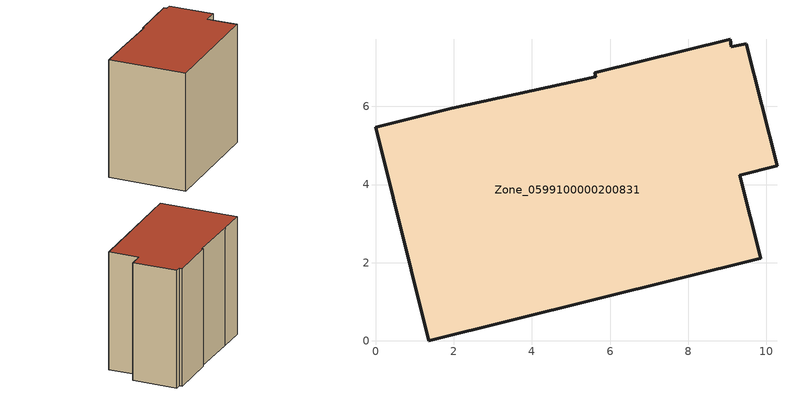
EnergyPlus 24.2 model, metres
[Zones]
Zone_0599100000200831
 floor ground (C_G): 9.48,7.6 10.27,4.48 9.32,4.24 9.85,2.12 1.36,0 0,5.47 1.95,5.95 5.64,6.76 5.61,6.86 9.08,7.72 9.1,7.52 z0
 wall outside (C_F): 1.36,0 9.85,2.12 9.32,4.24 10.27,4.48 9.48,7.6 9.1,7.52 9.08,7.72 5.61,6.86 5.64,6.76 1.95,5.95 0,5.47 1.36,0 z0:8.68
 roof outside (C_R): 9.32,4.24 10.27,4.48 9.48,7.6 9.1,7.52 9.08,7.72 5.61,6.86 5.64,6.76 1.95,5.95 0,5.47 1.36,0 9.85,2.12 z8.68
[BUILDING]
Pand.0599100000200831: North Axis=0; Terrain=City; Loads Convergence Tolerance Value=0.04; Temperature Convergence Tolerance Value=0.4; Solar Distribution=FullExterior; Maximum Number of Warmup Days=25; Minimum Number of Warmup Days=1
[Site:Location]
Rotterdam.The.Hague.AP_ZH_NLD Design_Conditions: Latitude=51.96; Longitude=4.45; Time Zone=1; Elevation=-4.5
[SITE:GROUNDTEMPERATURE:BUILDINGSURFACE]
18, 18, 18, 18, 18, 18, 18, 18, 18, 18, 18, 18
[MATERIAL] Thermal Absorptance=0.9; Solar Absorptance=0.7; Visible Absorptance=0.7
Name | Roughness | Thickness | Conductivity | Density | Specific Heat
G.TC.1975-1991 | MediumSmooth | 0.15 | 0.288461 | 540 | 1210
F.TC.1975-1991 | Rough | 0.3 | 0.230769 | 1920 | 840
R.TC.1975-1991 | MediumRough | 0.2 | 0.153846 | 1500 | 1000
[CONSTRUCTION]
C_G: G.TC.1975-1991
C_F: F.TC.1975-1991
C_R: R.TC.1975-1991
[ZONE]
Zone_0599100000200831: Type=1; Multiplier=1; Ceiling Height=Autocalculate; Volume=Autocalculate; Floor Area=autocalculate; Part of Total Floor Area=Yes
[ZONEINFILTRATION:DESIGNFLOWRATE]
Infil_Zone_0599100000200831: Zone or ZoneList or Space or SpaceList=Zone_0599100000200831; Schedule=AlwaysOn; Design Flow Rate Calculation Method=Flow/Area; Flow Rate per Floor Area=0.003; Constant Term Coefficient=1; Temperature Term Coefficient=0; Velocity Term Coefficient=0; Velocity Squared Term Coefficient=0
[HVACTEMPLATE:ZONE:IDEALLOADSAIRSYSTEM]
Zone_0599100000200831: Maximum Heating Supply Air Temperature=50; Minimum Cooling Supply Air Temperature=13; Maximum Heating Supply Air Humidity Ratio=0.0156; Minimum Cooling Supply Air Humidity Ratio=0.0077; Heating Limit=NoLimit; Cooling Limit=NoLimit; Dehumidification Control Type=ConstantSensibleHeatRatio; Cooling Sensible Heat Ratio=0.7; Dehumidification Setpoint=60; Humidification Control Type=None; Humidification Setpoint=30; Outdoor Air Method=None; Outdoor Air Flow Rate per Person=0.00944; Outdoor Air Flow Rate per Zone Floor Area=0; Outdoor Air Flow Rate per Zone=0; Demand Controlled Ventilation Type=None; Outdoor Air Economizer Type=NoEconomizer; Heat Recovery Type=None; Sensible Heat Recovery Effectiveness=0.7; Latent Heat Recovery Effectiveness=0.65
[ZONECONTROL:THERMOSTAT]
ThermostatControl_Zone_0599100000200831: Zone or ZoneList=Zone_0599100000200831; Control Type Schedule=DualSetpointControlType; Control 1=Thermostat_Zone_0599100000200831; Temperature Difference Between Cutout And Setpoint=0
[THERMOSTATSETPOINT:DUALSETPOINT]
Thermostat_Zone_0599100000200831: Heating Setpoint Temperature Schedule=HeatingSetpoint_Zone_0599100000200831; Cooling Setpoint Temperature Schedule=CoolingSetpoint_Zone_0599100000200831
[SCHEDULE:COMPACT]
HeatingSetpoint_Zone_0599100000200831: Through: 12/31, For: AllDays, Until: 24:00, 21
CoolingSetpoint_Zone_0599100000200831: Through: 12/31, For: AllDays, Until: 24:00, 24
DualSetpointControlType: Through: 12/31, For: AllDays, Until: 24:00, 4
AlwaysOn: Through: 12/31, For: AllDays, Until: 24:00, 1
